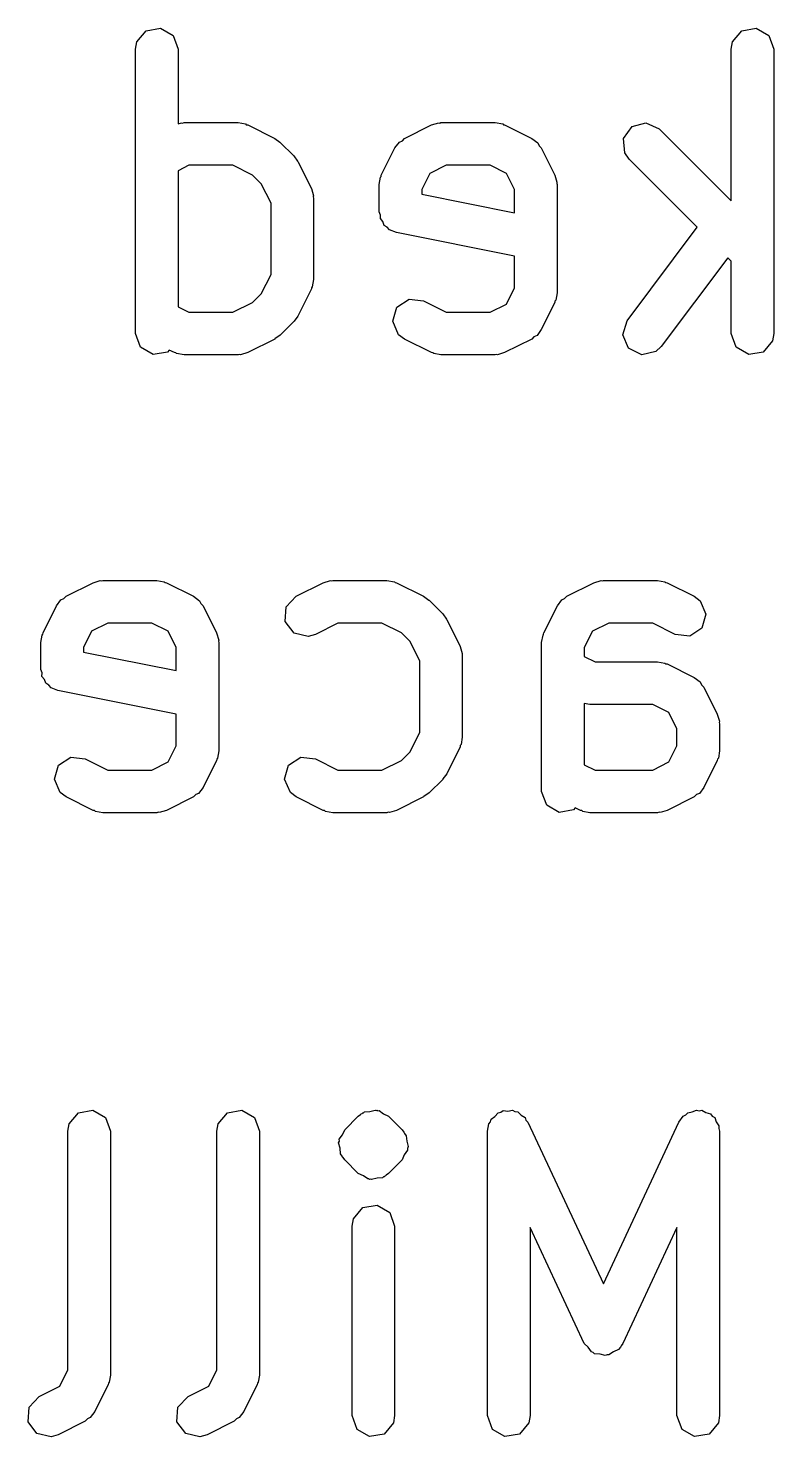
# Model space of a CAD drawing. Extents: x 83.8 to 114.9, y -109.2 to -83.6.
# Drawn here: x 99.619 to 102.242, y -88.527 to -83.573 of the extents above; entities that cross this region are included whole.
import ezdxf

# ---------------------------------------------------------------- set-up
doc = ezdxf.new("R2010")
doc.units = 0
doc.layers.add('BLACK', color=7, linetype='CONTINUOUS')

msp = doc.modelspace()

# ---------------------------------------------------------------- linework, layer by layer
at = {"layer": 'BLACK', "linetype": 'CONTINUOUS'}
for p, q in [((100.001, -83.6217), (100.034, -83.5824)), ((100.034, -83.5824), (100.084, -83.5735)), ((100.084, -83.5735), (100.129, -83.5992)), ((100.129, -83.5992), (100.146, -83.6474)), ((102.096, -83.6217), (102.129, -83.5824)), ((102.129, -83.5824), (102.18, -83.5735)), ((102.18, -83.5735), (102.224, -83.5992)), ((102.224, -83.5992), (102.242, -83.6474)), ((99.9964, -83.6474), (100.001, -83.6217)), ((99.9964, -84.6474), (99.9964, -83.6474)), ((100.146, -83.6474), (100.146, -83.9097)), ((102.092, -83.6474), (102.096, -83.6217)), ((102.092, -84.1806), (102.092, -83.6474)), ((102.242, -83.6474), (102.242, -84.6474)), ((100.146, -83.9097), (100.158, -83.9062)), ((100.158, -83.9062), (100.162, -83.9072)), ((100.162, -83.9072), (100.167, -83.9057)), ((100.167, -83.9057), (100.357, -83.9057)), ((100.357, -83.9057), (100.383, -83.9102)), ((100.383, -83.9102), (100.386, -83.9131)), ((101.038, -83.9136), (101.063, -83.9062)), ((101.063, -83.9062), (101.067, -83.9072)), ((101.067, -83.9072), (101.071, -83.9057)), ((101.071, -83.9057), (101.262, -83.9057)), ((101.262, -83.9057), (101.288, -83.9102)), ((101.288, -83.9102), (101.291, -83.9131)), ((101.743, -83.9193), (101.792, -83.906)), ((101.792, -83.906), (101.839, -83.9277)), ((100.386, -83.9131), (100.391, -83.9136)), ((100.391, -83.9136), (100.486, -83.9613)), ((100.943, -83.9613), (101.038, -83.9136)), ((101.291, -83.9131), (101.295, -83.9136)), ((101.295, -83.9136), (101.391, -83.9613)), ((101.713, -83.9613), (101.743, -83.9193)), ((101.839, -83.9277), (102.092, -84.1806)), ((100.486, -83.9613), (100.504, -83.9746)), ((100.504, -83.9746), (100.505, -83.9753)), ((100.505, -83.9753), (100.553, -84.0229)), ((100.861, -84.09), (100.909, -83.9948)), ((100.909, -83.9948), (100.925, -83.9739)), ((100.925, -83.9739), (100.935, -83.9694)), ((100.935, -83.9694), (100.943, -83.9613)), ((101.391, -83.9613), (101.412, -83.9768)), ((101.412, -83.9768), (101.416, -83.9871)), ((101.416, -83.9871), (101.424, -83.9948)), ((101.424, -83.9948), (101.472, -84.09)), ((101.718, -84.0124), (101.713, -83.9613)), ((100.184, -84.0557), (100.146, -84.0747)), ((100.339, -84.0557), (100.184, -84.0557)), ((100.408, -84.09), (100.339, -84.0557)), ((100.553, -84.0229), (100.566, -84.0413)), ((100.566, -84.0413), (100.567, -84.0424)), ((100.567, -84.0424), (100.615, -84.1376)), ((101.089, -84.0557), (101.032, -84.0842)), ((101.244, -84.0557), (101.089, -84.0557)), ((101.301, -84.0842), (101.244, -84.0557)), ((101.733, -84.0337), (101.718, -84.0124)), ((101.972, -84.2735), (101.733, -84.0337)), ((100.146, -84.0747), (100.146, -84.5534)), ((100.438, -84.1204), (100.408, -84.09)), ((100.854, -84.1236), (100.858, -84.0979)), ((100.858, -84.0979), (100.861, -84.0945)), ((100.861, -84.0945), (100.861, -84.09)), ((101.032, -84.0842), (101.004, -84.1413)), ((101.33, -84.1413), (101.301, -84.0842)), ((101.472, -84.09), (101.479, -84.115)), ((100.473, -84.1889), (100.438, -84.1204)), ((100.615, -84.1376), (100.622, -84.1626)), ((100.854, -84.2188), (100.854, -84.1236)), ((101.004, -84.1413), (101.004, -84.1573)), ((101.004, -84.1573), (101.33, -84.2226)), ((101.33, -84.2226), (101.33, -84.1413)), ((101.479, -84.115), (101.478, -84.1194)), ((101.478, -84.1194), (101.48, -84.1236)), ((101.48, -84.1236), (101.48, -84.5045)), ((100.473, -84.4392), (100.473, -84.1889)), ((100.622, -84.1626), (100.621, -84.167)), ((100.621, -84.167), (100.623, -84.1712)), ((100.623, -84.1712), (100.623, -84.4569)), ((100.858, -84.2305), (100.854, -84.2188)), ((100.858, -84.2428), (100.858, -84.2305)), ((100.866, -84.2538), (100.858, -84.2428)), ((100.871, -84.267), (100.866, -84.2538)), ((100.882, -84.2732), (100.871, -84.267)), ((100.89, -84.2829), (100.882, -84.2732)), ((100.914, -84.2924), (100.89, -84.2829)), ((101.33, -84.3755), (100.914, -84.2924)), ((101.726, -84.6024), (101.972, -84.2735)), ((101.33, -84.4868), (101.33, -84.3755)), ((102.08, -84.3806), (101.846, -84.6924)), ((102.092, -84.3927), (102.08, -84.3806)), ((102.092, -84.6474), (102.092, -84.3927)), ((100.438, -84.5077), (100.473, -84.4392)), ((100.615, -84.4904), (100.567, -84.5857)), ((100.618, -84.4826), (100.615, -84.486)), ((100.615, -84.486), (100.615, -84.4904)), ((100.623, -84.4569), (100.618, -84.4826)), ((101.301, -84.5439), (101.33, -84.4868)), ((101.48, -84.5045), (101.475, -84.5302)), ((100.146, -84.5534), (100.184, -84.5724)), ((100.339, -84.5724), (100.408, -84.5381)), ((100.408, -84.5381), (100.438, -84.5077)), ((100.916, -84.5551), (100.959, -84.5268)), ((100.959, -84.5268), (101.01, -84.5327)), ((101.01, -84.5327), (101.089, -84.5724)), ((101.244, -84.5724), (101.301, -84.5439)), ((101.472, -84.5381), (101.424, -84.6333)), ((101.475, -84.5302), (101.472, -84.5336)), ((101.472, -84.5336), (101.472, -84.5381)), ((100.184, -84.5724), (100.339, -84.5724)), ((100.554, -84.6037), (100.553, -84.6052)), ((100.567, -84.5857), (100.554, -84.6037)), ((100.901, -84.6043), (100.916, -84.5551)), ((101.089, -84.5724), (101.244, -84.5724)), ((101.711, -84.6515), (101.726, -84.6024)), ((100.014, -84.6956), (99.9964, -84.6474)), ((100.505, -84.6528), (100.487, -84.6657)), ((100.553, -84.6052), (100.505, -84.6528)), ((100.922, -84.6513), (100.901, -84.6043)), ((100.943, -84.6668), (100.922, -84.6513)), ((101.424, -84.6333), (101.409, -84.6542)), ((101.731, -84.6987), (101.711, -84.6515)), ((102.109, -84.6956), (102.092, -84.6474)), ((102.242, -84.6474), (102.237, -84.673)), ((100.058, -84.7212), (100.014, -84.6956)), ((100.486, -84.6668), (100.391, -84.7145)), ((100.487, -84.6657), (100.486, -84.6668)), ((101.038, -84.7145), (100.943, -84.6668)), ((101.391, -84.6668), (101.295, -84.7145)), ((101.398, -84.6587), (101.391, -84.6668)), ((101.409, -84.6542), (101.398, -84.6587)), ((101.777, -84.7218), (101.731, -84.6987)), ((101.846, -84.6924), (101.827, -84.7102)), ((102.154, -84.7212), (102.109, -84.6956)), ((102.237, -84.673), (102.204, -84.7123)), ((100.109, -84.7123), (100.058, -84.7212)), ((100.115, -84.7053), (100.109, -84.7123)), ((100.133, -84.7145), (100.115, -84.7053)), ((100.138, -84.715), (100.133, -84.7145)), ((100.141, -84.7179), (100.138, -84.715)), ((100.167, -84.7224), (100.141, -84.7179)), ((100.357, -84.7224), (100.167, -84.7224)), ((100.361, -84.7208), (100.357, -84.7224)), ((100.366, -84.7219), (100.361, -84.7208)), ((100.391, -84.7145), (100.366, -84.7219)), ((101.042, -84.715), (101.038, -84.7145)), ((101.046, -84.7179), (101.042, -84.715)), ((101.071, -84.7224), (101.046, -84.7179)), ((101.262, -84.7224), (101.071, -84.7224)), ((101.266, -84.7208), (101.262, -84.7224)), ((101.27, -84.7219), (101.266, -84.7208)), ((101.295, -84.7145), (101.27, -84.7219)), ((101.827, -84.7102), (101.777, -84.7218)), ((102.204, -84.7123), (102.154, -84.7212)), ((99.7522, -85.5713), (99.8474, -85.5236)), ((99.8474, -85.5236), (99.8724, -85.5162)), ((99.8724, -85.5162), (99.8767, -85.5172)), ((99.8767, -85.5172), (99.881, -85.5157)), ((99.881, -85.5157), (100.071, -85.5157)), ((100.071, -85.5157), (100.097, -85.5202)), ((100.097, -85.5202), (100.101, -85.5231)), ((100.101, -85.5231), (100.105, -85.5236)), ((100.105, -85.5236), (100.2, -85.5713)), ((100.562, -85.5713), (100.657, -85.5236)), ((100.657, -85.5236), (100.682, -85.5162)), ((100.682, -85.5162), (100.686, -85.5172)), ((100.686, -85.5172), (100.69, -85.5157)), ((100.69, -85.5157), (100.881, -85.5157)), ((100.881, -85.5157), (100.907, -85.5202)), ((100.907, -85.5202), (100.91, -85.5231)), ((100.91, -85.5231), (100.914, -85.5236)), ((100.914, -85.5236), (101.01, -85.5713)), ((101.514, -85.5713), (101.609, -85.5236)), ((101.609, -85.5236), (101.634, -85.5162)), ((101.634, -85.5162), (101.639, -85.5172)), ((101.639, -85.5172), (101.643, -85.5157)), ((101.643, -85.5157), (101.833, -85.5157)), ((101.833, -85.5157), (101.859, -85.5202)), ((101.859, -85.5202), (101.862, -85.5231)), ((101.862, -85.5231), (101.867, -85.5236)), ((101.867, -85.5236), (101.962, -85.5713)), ((99.7186, -85.6048), (99.7341, -85.5839)), ((99.7341, -85.5839), (99.7445, -85.5794)), ((99.7445, -85.5794), (99.7522, -85.5713)), ((100.2, -85.5713), (100.221, -85.5868)), ((100.221, -85.5868), (100.226, -85.5971)), ((100.526, -85.6085), (100.562, -85.5713)), ((101.01, -85.5713), (101.028, -85.5846)), ((101.028, -85.5846), (101.029, -85.5853)), ((101.029, -85.5853), (101.077, -85.6329)), ((101.481, -85.6048), (101.496, -85.5839)), ((101.496, -85.5839), (101.506, -85.5794)), ((101.506, -85.5794), (101.514, -85.5713)), ((101.962, -85.5713), (101.983, -85.5868)), ((101.983, -85.5868), (102.003, -85.6338)), ((99.671, -85.7), (99.7186, -85.6048)), ((100.226, -85.5971), (100.234, -85.6048)), ((100.234, -85.6048), (100.281, -85.7)), ((100.523, -85.6597), (100.526, -85.6085)), ((101.077, -85.6329), (101.09, -85.6513)), ((101.433, -85.7), (101.481, -85.6048)), ((102.003, -85.6338), (101.989, -85.683)), ((99.8987, -85.6657), (99.8416, -85.6942)), ((100.054, -85.6657), (99.8987, -85.6657)), ((100.111, -85.6942), (100.054, -85.6657)), ((100.554, -85.7009), (100.523, -85.6597)), ((100.708, -85.6657), (100.629, -85.7054)), ((100.863, -85.6657), (100.708, -85.6657)), ((100.932, -85.7), (100.863, -85.6657)), ((101.09, -85.6513), (101.091, -85.6524)), ((101.091, -85.6524), (101.139, -85.7476)), ((101.661, -85.6657), (101.604, -85.6942)), ((101.816, -85.6657), (101.661, -85.6657)), ((101.895, -85.7054), (101.816, -85.6657)), ((101.989, -85.683), (101.946, -85.7113)), ((99.6631, -85.7336), (99.6676, -85.7079)), ((99.6631, -85.8288), (99.6631, -85.7336)), ((99.6676, -85.7079), (99.6705, -85.7045)), ((99.6705, -85.7045), (99.671, -85.7)), ((99.8416, -85.6942), (99.8131, -85.7513)), ((100.139, -85.7513), (100.111, -85.6942)), ((100.281, -85.7), (100.289, -85.725)), ((100.289, -85.725), (100.288, -85.7294)), ((100.288, -85.7294), (100.289, -85.7336)), ((100.289, -85.7336), (100.289, -86.1145)), ((100.604, -85.7128), (100.554, -85.7009)), ((100.629, -85.7054), (100.604, -85.7128)), ((100.962, -85.7304), (100.932, -85.7)), ((100.996, -85.7989), (100.962, -85.7304)), ((101.425, -85.7336), (101.43, -85.7079)), ((101.425, -86.2574), (101.425, -85.7336)), ((101.43, -85.7079), (101.432, -85.7045)), ((101.432, -85.7045), (101.433, -85.7)), ((101.604, -85.6942), (101.575, -85.7513)), ((101.946, -85.7113), (101.895, -85.7054)), ((99.8131, -85.7513), (99.8131, -85.7673)), ((99.8131, -85.7673), (100.139, -85.8326)), ((100.139, -85.8326), (100.139, -85.7513)), ((101.139, -85.7476), (101.146, -85.7726)), ((101.146, -85.7726), (101.145, -85.777)), ((101.145, -85.777), (101.146, -85.7812)), ((101.146, -85.7812), (101.146, -86.0669)), ((101.575, -85.7513), (101.575, -85.7825)), ((101.575, -85.7825), (101.613, -85.8014)), ((99.6673, -85.8405), (99.6631, -85.8288)), ((99.667, -85.8528), (99.6673, -85.8405)), ((100.996, -86.0492), (100.996, -85.7989)), ((101.613, -85.8014), (101.833, -85.8014)), ((101.833, -85.8014), (101.859, -85.806)), ((101.859, -85.806), (101.862, -85.8088)), ((101.862, -85.8088), (101.867, -85.8093)), ((101.867, -85.8093), (101.962, -85.857)), ((99.6758, -85.8638), (99.667, -85.8528)), ((99.6806, -85.877), (99.6758, -85.8638)), ((99.6914, -85.8832), (99.6806, -85.877)), ((99.6991, -85.8929), (99.6914, -85.8832)), ((101.962, -85.857), (101.983, -85.8725)), ((101.983, -85.8725), (101.987, -85.8828)), ((101.987, -85.8828), (101.996, -85.8905)), ((101.996, -85.8905), (102.043, -85.9857)), ((99.7234, -85.9024), (99.6991, -85.8929)), ((100.139, -85.9855), (99.7234, -85.9024)), ((100.139, -86.0968), (100.139, -85.9855)), ((101.595, -85.9514), (101.575, -85.9479)), ((101.575, -85.9479), (101.575, -86.1634)), ((101.816, -85.9514), (101.595, -85.9514)), ((101.873, -85.9799), (101.816, -85.9514)), ((101.901, -86.037), (101.873, -85.9799)), ((102.043, -85.9857), (102.051, -86.0107)), ((101.901, -86.0968), (101.901, -86.037)), ((102.051, -86.0107), (102.05, -86.0151)), ((102.05, -86.0151), (102.051, -86.0193)), ((102.051, -86.0193), (102.051, -86.1145)), ((100.962, -86.1177), (100.996, -86.0492)), ((101.146, -86.0669), (101.142, -86.0926)), ((99.7255, -86.1651), (99.7683, -86.1368)), ((99.7683, -86.1368), (99.8193, -86.1427)), ((100.111, -86.1539), (100.139, -86.0968)), ((100.289, -86.1145), (100.285, -86.1402)), ((100.535, -86.1651), (100.578, -86.1368)), ((100.578, -86.1368), (100.629, -86.1427)), ((100.932, -86.1481), (100.962, -86.1177)), ((101.139, -86.1004), (101.091, -86.1957)), ((101.142, -86.0926), (101.139, -86.096)), ((101.139, -86.096), (101.139, -86.1004)), ((101.873, -86.1539), (101.901, -86.0968)), ((102.051, -86.1145), (102.047, -86.1402)), ((99.7108, -86.2143), (99.7255, -86.1651)), ((99.8193, -86.1427), (99.8987, -86.1824)), ((99.8987, -86.1824), (100.054, -86.1824)), ((100.054, -86.1824), (100.111, -86.1539)), ((100.281, -86.1481), (100.234, -86.2433)), ((100.282, -86.1436), (100.281, -86.1481)), ((100.285, -86.1402), (100.282, -86.1436)), ((100.52, -86.2143), (100.535, -86.1651)), ((100.629, -86.1427), (100.708, -86.1824)), ((100.708, -86.1824), (100.863, -86.1824)), ((100.863, -86.1824), (100.932, -86.1481)), ((101.575, -86.1634), (101.613, -86.1824)), ((101.613, -86.1824), (101.816, -86.1824)), ((101.816, -86.1824), (101.873, -86.1539)), ((102.043, -86.1481), (101.996, -86.2433)), ((102.044, -86.1436), (102.043, -86.1481)), ((102.047, -86.1402), (102.044, -86.1436)), ((99.7313, -86.2613), (99.7108, -86.2143)), ((100.541, -86.2613), (100.52, -86.2143)), ((101.077, -86.2152), (101.029, -86.2628)), ((101.078, -86.2137), (101.077, -86.2152)), ((101.091, -86.1957), (101.078, -86.2137)), ((99.7522, -86.2768), (99.7313, -86.2613)), ((99.8474, -86.3245), (99.7522, -86.2768)), ((100.2, -86.2768), (100.105, -86.3245)), ((100.208, -86.2687), (100.2, -86.2768)), ((100.218, -86.2642), (100.208, -86.2687)), ((100.234, -86.2433), (100.218, -86.2642)), ((100.562, -86.2768), (100.541, -86.2613)), ((100.657, -86.3245), (100.562, -86.2768)), ((101.01, -86.2768), (100.914, -86.3245)), ((101.011, -86.2757), (101.01, -86.2768)), ((101.029, -86.2628), (101.011, -86.2757)), ((101.443, -86.3056), (101.425, -86.2574)), ((101.962, -86.2768), (101.867, -86.3245)), ((101.97, -86.2687), (101.962, -86.2768)), ((101.98, -86.2642), (101.97, -86.2687)), ((101.996, -86.2433), (101.98, -86.2642)), ((99.8519, -86.325), (99.8474, -86.3245)), ((99.8553, -86.3279), (99.8519, -86.325)), ((99.881, -86.3324), (99.8553, -86.3279)), ((100.071, -86.3324), (99.881, -86.3324)), ((100.076, -86.3308), (100.071, -86.3324)), ((100.08, -86.3319), (100.076, -86.3308)), ((100.105, -86.3245), (100.08, -86.3319)), ((100.661, -86.325), (100.657, -86.3245)), ((100.665, -86.3279), (100.661, -86.325)), ((100.69, -86.3324), (100.665, -86.3279)), ((100.881, -86.3324), (100.69, -86.3324)), ((100.885, -86.3308), (100.881, -86.3324)), ((100.89, -86.3319), (100.885, -86.3308)), ((100.914, -86.3245), (100.89, -86.3319)), ((101.487, -86.3312), (101.443, -86.3056)), ((101.537, -86.3223), (101.487, -86.3312)), ((101.543, -86.3153), (101.537, -86.3223)), ((101.562, -86.3245), (101.543, -86.3153)), ((101.566, -86.325), (101.562, -86.3245)), ((101.57, -86.3279), (101.566, -86.325)), ((101.595, -86.3324), (101.57, -86.3279)), ((101.833, -86.3324), (101.595, -86.3324)), ((101.838, -86.3308), (101.833, -86.3324)), ((101.842, -86.3319), (101.838, -86.3308)), ((101.867, -86.3245), (101.842, -86.3319)), ((100.821, -87.3827), (100.84, -87.3777)), ((100.84, -87.3777), (100.843, -87.3791)), ((101.955, -87.3846), (101.97, -87.3777)), ((101.97, -87.3777), (101.979, -87.3803)), ((99.7583, -87.4524), (99.7629, -87.4267)), ((99.7629, -87.4267), (99.7958, -87.3874)), ((99.7958, -87.3874), (99.8464, -87.3785)), ((99.8464, -87.3785), (99.8908, -87.4042)), ((99.8908, -87.4042), (99.9083, -87.4524)), ((100.282, -87.4524), (100.287, -87.4267)), ((100.287, -87.4267), (100.32, -87.3874)), ((100.32, -87.3874), (100.37, -87.3785)), ((100.37, -87.3785), (100.415, -87.4042)), ((100.415, -87.4042), (100.432, -87.4524)), ((100.733, -87.447), (100.78, -87.3993)), ((100.78, -87.3993), (100.788, -87.3937)), ((100.788, -87.3937), (100.79, -87.3909)), ((100.79, -87.3909), (100.794, -87.3901)), ((100.794, -87.39), (100.796, -87.3874)), ((100.794, -87.3901), (100.794, -87.39)), ((100.796, -87.3874), (100.798, -87.3871)), ((100.798, -87.3871), (100.802, -87.3844)), ((100.802, -87.3844), (100.821, -87.3827)), ((100.843, -87.3791), (100.846, -87.3785)), ((100.846, -87.3785), (100.849, -87.3802)), ((100.849, -87.3802), (100.853, -87.3799)), ((100.853, -87.3799), (100.869, -87.3911)), ((100.869, -87.3911), (100.886, -87.3993)), ((100.886, -87.3993), (100.934, -87.447)), ((101.235, -87.4524), (101.239, -87.4267)), ((101.239, -87.4267), (101.245, -87.4191)), ((101.245, -87.4191), (101.248, -87.4094)), ((101.248, -87.4094), (101.261, -87.4)), ((101.261, -87.4), (101.272, -87.3874)), ((101.272, -87.3874), (101.282, -87.3857)), ((101.282, -87.3857), (101.29, -87.3799)), ((101.29, -87.3799), (101.306, -87.3814)), ((101.306, -87.3814), (101.323, -87.3785)), ((101.323, -87.3785), (101.331, -87.3835)), ((101.331, -87.3835), (101.341, -87.3844)), ((101.341, -87.3844), (101.353, -87.396)), ((101.353, -87.396), (101.367, -87.4042)), ((101.367, -87.4042), (101.37, -87.4136)), ((101.37, -87.4136), (101.377, -87.4207)), ((101.377, -87.4207), (101.643, -87.9893)), ((101.643, -87.9893), (101.908, -87.4207)), ((101.908, -87.4207), (101.923, -87.3993)), ((101.923, -87.3993), (101.932, -87.3951)), ((101.932, -87.3951), (101.939, -87.3874)), ((101.939, -87.3874), (101.955, -87.3846)), ((101.979, -87.3803), (101.989, -87.3785)), ((101.989, -87.3785), (102.003, -87.3867)), ((102.003, -87.3867), (102.019, -87.391)), ((102.019, -87.391), (102.025, -87.3992)), ((102.025, -87.3992), (102.034, -87.4042)), ((102.034, -87.4042), (102.039, -87.4196)), ((102.039, -87.4196), (102.049, -87.433)), ((99.7583, -88.2918), (99.7583, -87.4524)), ((99.9083, -87.4524), (99.9083, -88.3095)), ((100.282, -88.2918), (100.282, -87.4524)), ((100.432, -87.4524), (100.432, -88.3095)), ((100.713, -87.4806), (100.724, -87.4646)), ((100.724, -87.4646), (100.733, -87.447)), ((100.934, -87.447), (100.94, -87.4551)), ((100.94, -87.4551), (100.942, -87.457)), ((100.942, -87.457), (100.943, -87.4602)), ((100.943, -87.4602), (100.949, -87.4683)), ((100.949, -87.4683), (100.951, -87.4877)), ((101.235, -88.4524), (101.235, -87.4524)), ((102.049, -87.433), (102.048, -87.443)), ((102.048, -87.443), (102.051, -87.4524)), ((102.051, -87.4524), (102.051, -88.4524)), ((100.711, -87.4935), (100.714, -87.4873)), ((100.716, -87.5123), (100.711, -87.4935)), ((100.714, -87.4873), (100.713, -87.4806)), ((100.718, -87.5317), (100.716, -87.5123)), ((100.953, -87.5194), (100.942, -87.5354)), ((100.951, -87.4877), (100.956, -87.5065)), ((100.956, -87.5065), (100.953, -87.5127)), ((100.953, -87.5127), (100.953, -87.5194)), ((100.723, -87.5398), (100.718, -87.5317)), ((100.724, -87.543), (100.723, -87.5398)), ((100.727, -87.5449), (100.724, -87.543)), ((100.733, -87.553), (100.727, -87.5449)), ((100.78, -87.6007), (100.733, -87.553)), ((100.934, -87.553), (100.886, -87.6007)), ((100.942, -87.5354), (100.934, -87.553)), ((100.798, -87.6089), (100.78, -87.6007)), ((100.814, -87.6201), (100.798, -87.6089)), ((100.817, -87.6198), (100.814, -87.6201)), ((100.82, -87.6215), (100.817, -87.6198)), ((100.824, -87.6209), (100.82, -87.6215)), ((100.827, -87.6223), (100.824, -87.6209)), ((100.846, -87.6173), (100.827, -87.6223)), ((100.865, -87.6156), (100.846, -87.6173)), ((100.869, -87.6129), (100.865, -87.6156)), ((100.871, -87.6126), (100.869, -87.6129)), ((100.873, -87.61), (100.871, -87.6126)), ((100.876, -87.6091), (100.873, -87.6099)), ((100.873, -87.6099), (100.873, -87.61)), ((100.878, -87.6063), (100.876, -87.6091)), ((100.886, -87.6007), (100.878, -87.6063)), ((100.763, -87.7601), (100.796, -87.7208)), ((100.796, -87.7208), (100.846, -87.7119)), ((100.846, -87.7119), (100.891, -87.7375)), ((100.758, -87.7857), (100.763, -87.7601)), ((100.891, -87.7375), (100.908, -87.7857)), ((100.758, -88.4524), (100.758, -87.7857)), ((100.908, -87.7857), (100.908, -88.4524)), ((101.575, -88.1984), (101.385, -87.7904)), ((101.385, -87.7904), (101.385, -88.4524)), ((101.901, -87.7904), (101.711, -88.1984)), ((101.901, -88.4524), (101.901, -87.7904)), ((101.589, -88.2121), (101.575, -88.1984)), ((101.6, -88.2281), (101.589, -88.2121)), ((101.696, -88.2197), (101.678, -88.2279)), ((101.702, -88.2116), (101.696, -88.2197)), ((101.704, -88.2097), (101.702, -88.2116)), ((101.705, -88.2065), (101.704, -88.2097)), ((101.711, -88.1984), (101.705, -88.2065)), ((101.606, -88.2298), (101.6, -88.2281)), ((101.611, -88.2346), (101.606, -88.2298)), ((101.631, -88.2363), (101.611, -88.2346)), ((101.649, -88.2414), (101.631, -88.2363)), ((101.656, -88.2385), (101.649, -88.2414)), ((101.662, -88.2391), (101.656, -88.2385)), ((101.678, -88.2279), (101.662, -88.2391)), ((99.7298, -88.3489), (99.7583, -88.2918)), ((99.9083, -88.3095), (99.9038, -88.3352)), ((100.254, -88.3489), (100.282, -88.2918)), ((100.432, -88.3095), (100.428, -88.3352)), ((99.6569, -88.3853), (99.7298, -88.3489)), ((99.9004, -88.3431), (99.8528, -88.4383)), ((99.9009, -88.3386), (99.9004, -88.3431)), ((99.9038, -88.3352), (99.9009, -88.3386)), ((100.181, -88.3853), (100.254, -88.3489)), ((100.424, -88.3431), (100.377, -88.4383)), ((100.425, -88.3386), (100.424, -88.3431)), ((100.428, -88.3352), (100.425, -88.3386)), ((99.6217, -88.4226), (99.6569, -88.3853)), ((100.145, -88.4226), (100.181, -88.3853)), ((99.6186, -88.4738), (99.6217, -88.4226)), ((99.827, -88.4637), (99.8193, -88.4718)), ((99.8373, -88.4592), (99.827, -88.4637)), ((99.8528, -88.4383), (99.8373, -88.4592)), ((100.142, -88.4738), (100.145, -88.4226)), ((100.351, -88.4637), (100.343, -88.4718)), ((100.361, -88.4592), (100.351, -88.4637)), ((100.377, -88.4383), (100.361, -88.4592)), ((100.776, -88.5006), (100.758, -88.4524)), ((100.908, -88.4524), (100.904, -88.478)), ((101.252, -88.5006), (101.235, -88.4524)), ((101.385, -88.4524), (101.38, -88.478)), ((101.919, -88.5006), (101.901, -88.4524)), ((102.051, -88.4524), (102.047, -88.478)), ((99.6492, -88.515), (99.6186, -88.4738)), ((99.699, -88.5269), (99.6492, -88.515)), ((99.8193, -88.4718), (99.724, -88.5195)), ((100.173, -88.515), (100.142, -88.4738)), ((100.223, -88.5269), (100.173, -88.515)), ((100.343, -88.4718), (100.248, -88.5195)), ((100.82, -88.5262), (100.776, -88.5006)), ((100.904, -88.478), (100.871, -88.5173)), ((101.296, -88.5262), (101.252, -88.5006)), ((101.38, -88.478), (101.347, -88.5173)), ((101.963, -88.5262), (101.919, -88.5006)), ((102.047, -88.478), (102.014, -88.5173)), ((99.724, -88.5195), (99.699, -88.5269)), ((100.248, -88.5195), (100.223, -88.5269)), ((100.871, -88.5173), (100.82, -88.5262)), ((101.347, -88.5173), (101.296, -88.5262)), ((102.014, -88.5173), (101.963, -88.5262))]:
    msp.add_line(p, q, dxfattribs=at)

doc.saveas('drawing.dxf')
